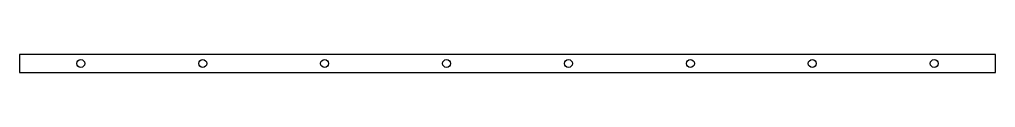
# Model space of a CAD drawing. Header units: millimetres. Extents: x 0 to 305, y 0 to 6.
import ezdxf

# ---------------------------------------------------------------- set-up
doc = ezdxf.new("R2010")
doc.units = ezdxf.units.MM

msp = doc.modelspace()

# ---------------------------------------------------------------- linework, layer by layer
for p, q in [((305, 5.6), (0, 5.6)), ((0, 5.6), (0, 0)), ((305, 0), (305, 5.6)), ((0, 0), (305, 0))]:
    msp.add_line(p, q)
for centre in [(19.15, 2.8), (57.25, 2.8), (95.35, 2.8), (133.45, 2.8), (171.55, 2.8), (209.65, 2.8), (247.75, 2.8), (285.85, 2.8)]:
    msp.add_circle(centre, 1.25)

doc.saveas('drawing.dxf')
